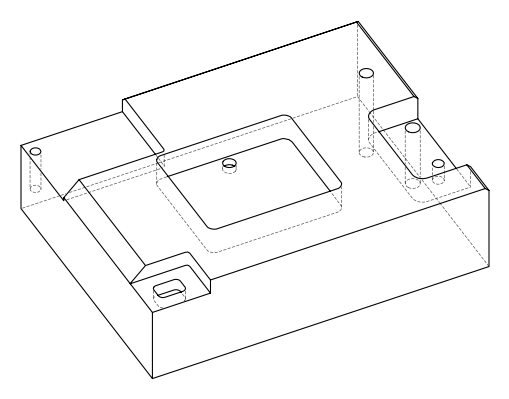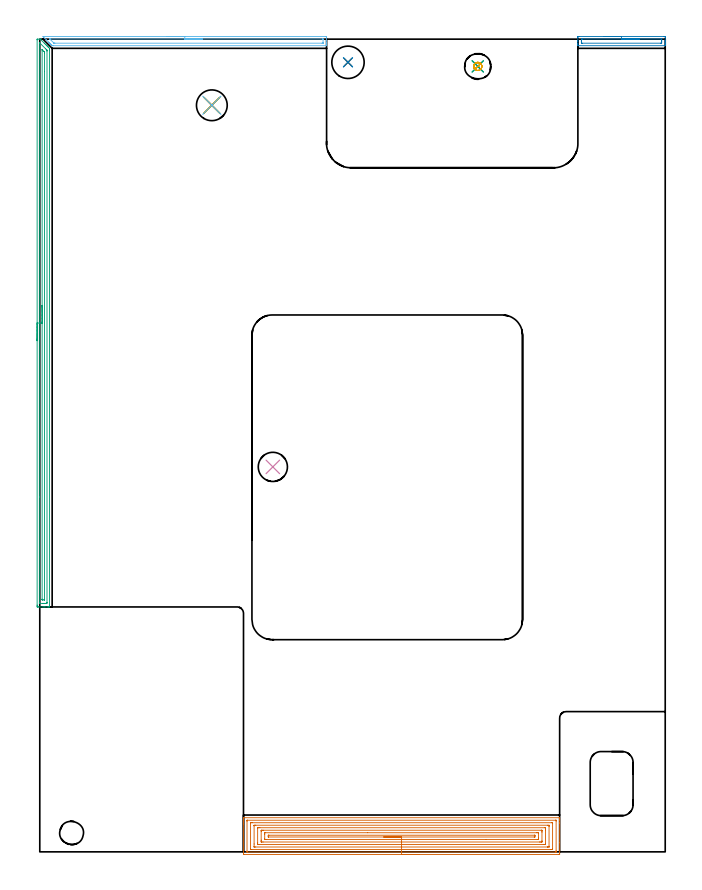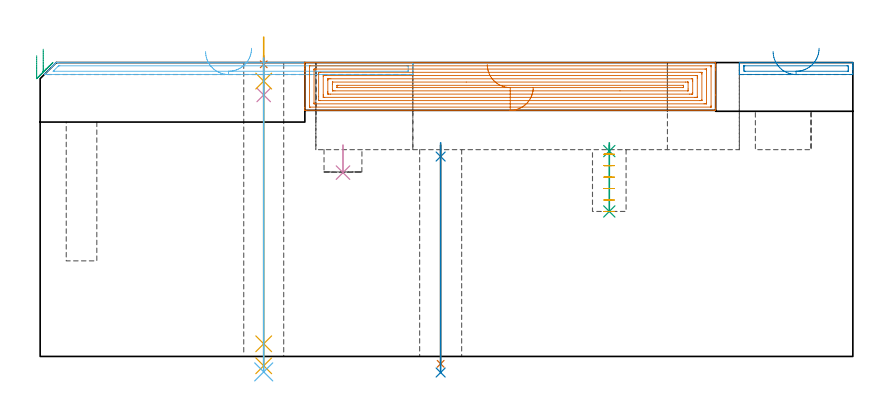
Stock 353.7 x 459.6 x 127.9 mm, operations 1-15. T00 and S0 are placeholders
(PLAN: 21 operations, 14 tool changes, 271 min)
(1 SPOT_DRILL | STEP1HOLE | NXT0321_9005460120000 | 0.03 min | 5 mm3)
(2 SPOT_DRILL_1 | STEP1HOLE_1 | NXT0321_9005460120000 | 0.06 min | 4449 mm3)
(3 SPOT_DRILL_2 | STEP1POCKET | NXT0321_9005460120000 | 0.04 min | 4185 mm3)
(4 DRILL_BLIND_HOLE_INTO_CENTER | STEP1HOLE | NXT0301_065 | 0.07 min | 888 mm3)
(5 GUN_DRILL_THROUGH_HOLE | STEP1HOLE | UGT0307_008 | 0.69 min | 11202 mm3)
(6 DRILL_TO_ENLARGE_THROUGH_HOLE | STEP1HOLE | UGT0301_245 | 0.55 min | 18254 mm3)
(7 DRILL_THROUGH_HOLE_INTO_CENTER | STEP1HOLE_1 | NXT0301_065 | 0.39 min | 6071 mm3)
(8 DRILL_TO_ENLARGE_THROUGH_HOLE_1 | STEP1HOLE_1 | UGT0301_252 | 0.41 min | 23051 mm3)
(9 DRILL_BLIND_HOLE_INTO_CENTER_1 | STEP1POCKET | NXT0301_128 | 0.12 min | 2997 mm3)
(10 INDEXABLE_INSERT_DRILL_BLIND_HOLE_FROM_SOLID | STEP1POCKET_2 | NXT0302_004 | 0.06 min | 10173 mm3)
(11 MILL_ROUGH_BLIND_HOLE_CONTOUR | STEP1POCKET | NXT0201_010 | Spiral | 0.6 min | 3112 mm3)
(12 AREA_MILL | FG_CHAMFER_SURFACE | UGT0205_001 | 2.72 min | 2237 mm3)
(13 AREA_MILL_1 | FG_CHAMFER_SURFACE_1 | UGT0205_001 | 11.72 min | 42123 mm3)
(14 AREA_MILL_2 | FG_CHAMFER_SURFACE_2 | UGT0205_001 | 0.98 min | 713 mm3)
(15 AREA_MILL_3 | FG_CHAMFER_SURFACE_3 | UGT0205_001 | 7.85 min | 7912 mm3)
(16 MILL_CORNER_NOTCH_RECTANGULAR | CORNER_NOTCH_RECTANGULAR | NXT0201_008 | Follow Part, ap 1.5, ae 75% | 150.14 min | 411328 mm3)
(17 MILL_CORNER_NOTCH_RECTANGULAR_1 | CORNER_NOTCH_RECTANGULAR_1 | NXT0201_008 | Follow Part, ap 1.5, ae 75% | 40.67 min | 98591 mm3)
(18 MILL_RECTANGULAR_POCKET | POCKET_RECTANGULAR_STRAIGHT | UGT0201_094 | Follow Part, ap 5, ae 75% | 30.21 min | 1052492 mm3)
(19 MILL_RECTANGULAR_POCKET_1 | POCKET_RECTANGULAR_STRAIGHT_1 | NXT0201_011 | Follow Part, ap 3, ae 75% | 1.81 min | 14127 mm3)
(20 MILL_SLOT | SLOT_PARTIAL_RECTANGULAR | UGT0201_094 | Follow Part, ap 5, ae 75% | 20.71 min | 372564 mm3)
(21 MILL_BLIND_HOLE_FROM_SOLID_MATERIAL | STEP1POCKET_1 | NXT0201_010 | Spiral | 1.24 min | 8379 mm3)
(TOOL NXT0321_9005460120000 | NC Spot Drill, 142deg, 12mm, Carbide, Uncoated | D12 PA142 FL30 Z2)
(TOOL NXT0301_065 | Carbide Drill 9.4mm [860.1-0940-075A1-MM 2214] | D9.4 PA140 FL98 Z2)
(TOOL UGT0307_008 | Gun Drill 11 mm | D11 PA130 FL24 Z1)
(TOOL UGT0301_245 | Twist Drill 17.4 mm | D17.4 PA118 FL130 Z2)
(TOOL UGT0301_252 | Twist Drill 18.3 mm | D18.3 PA118 FL135 Z2)
(TOOL NXT0301_128 | Carbide Drill 12mm [861.1-1200-036A1-GP GC34] | D12 PA150 FL37.4 Z2)
(TOOL NXT0302_004 | Index. Insert Drill 16.5mm [880-D1650L20-05] | D16.5 PA176 FL83 Z2)
(TOOL NXT0201_010 | ENDMILL 10mm [2P460-1000-NA 1630] | D10 FL30 Z6)
(TOOL UGT0205_001 | Chamfer Mill 20 x 3 x 45 deg. | D20 FL50 Z2)
(TOOL NXT0201_008 | ENDMILL 6mm [2P460-0600-NA 1630] | D6 FL26 Z6)
(TOOL UGT0201_094 | End mill 20 mm | D20 FL38 Z4)
(TOOL NXT0201_011 | ENDMILL 12mm [2P460-1200-NA 1630] | D12 FL38 Z6)
(OP 1 SPOT_DRILL)
G17 G21 G94 G90
T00 M6
G54
G17 G0 G90 X97.3 Y422.2 S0 M3
G43 Z137.9 H0
G94 G81 G98 Z127.151 F250. R130.9
G80
M5
M2
(OP 2 SPOT_DRILL_1)
G17 G21 G94 G90
T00 M6
G54
G17 G0 G90 X174.3 Y446.5 S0 M3
G43 Z137.9 H0
G94 G81 G98 Z87. F250. R93.
G80
M5
M2
(OP 3 SPOT_DRILL_2)
G17 G21 G94 G90
T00 M6
G54
G17 G0 G90 X247.7 Y444.2 S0 M3
G43 Z137.9 H0
G94 G81 G98 Z89.372 F250. R93.
G80
M5
M2
(OP 4 DRILL_BLIND_HOLE_INTO_CENTER)
G17 G21 G94 G90
T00 M6
G54
G17 G0 G90 X97.3 Y422.2 S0 M3
G43 Z137.9 H1
G94 G81 G98 Z113.8 F250. R129.9
G80
M5
M2
(OP 5 GUN_DRILL_THROUGH_HOLE)
G17 G21 G94 G90
T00 M6
G54
G17 G0 G90 X97.3 Y422.2 M8
G43 Z138.993 H0
S716 M3
G94 G1 Z119.835 F125. M26
G4 X.084
Z5.5 F250.
G4 X.084
Z-4.065 F125.
G4 X.084
M5
M9
G0 Z138.993
M2
(OP 6 DRILL_TO_ENLARGE_THROUGH_HOLE)
G17 G21 G94 G90
T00 M6
G54
G17 G0 G90 X97.3 Y422.2 S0 M3
G43 Z137.9 H0
G94 G73 G98 Z-6.727 F250. Q16.828 R129.9
G80
M5
M2
(OP 7 DRILL_THROUGH_HOLE_INTO_CENTER)
G17 G21 G94 G90
T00 M6
G54
G17 G0 G90 X174.3 Y446.5 S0 M3
G43 Z137.9 H1
G94 G73 G98 Z-3.211 F250. Q9.321 R92.
G80
M5
M2
(OP 8 DRILL_TO_ENLARGE_THROUGH_HOLE_1)
G17 G21 G94 G90
T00 M6
G54
G17 G0 G90 X174.3 Y446.5 S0 M3
G43 Z137.9 H0
G94 G73 G98 Z-6.998 F250. Q16.166 R92.
G80
M5
M2
(OP 9 DRILL_BLIND_HOLE_INTO_CENTER_1)
G17 G21 G94 G90
T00 M6
G54
G17 G0 G90 X247.7 Y444.2 S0 M3
G43 Z137.9 H1
G94 G81 G98 Z63.1 F250. R92.
G80
M5
M2
(OP 10 INDEXABLE_INSERT_DRILL_BLIND_HOLE_FROM_SOLID)
G17 G21 G94 G90
T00 M6
G54
G17 G0 G90 X131.8 Y217.7 S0 M3
G43 Z137.9 H1
G94 G81 G98 Z80. F250. R92.
G80
M5
M2
(OP 11 MILL_ROUGH_BLIND_HOLE_CONTOUR)
G17 G21 G94 G90
T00 M6
G54
G17 G0 G90 X247.7 Y444.2 S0 M3
G43 Z137.9 H1
Z88.017
G94 G3 X247.958 Y446.242 R1.037 F250.
X245.472 Y444.772 R2.042
X247.128 Y441.972 R2.3
X245.472 Y444.772 R-2.3
X246.3 Y443.372 R1.15
X247.7 Y444.2 R1.15
G0 Z83.033
G3 X247.958 Y446.242 R1.037
X245.472 Y444.772 R2.042
X247.128 Y441.972 R2.3
X245.472 Y444.772 R-2.3
X246.3 Y443.372 R1.15
X247.7 Y444.2 R1.15
G0 Z78.05
G3 X247.958 Y446.242 R1.037
X245.472 Y444.772 R2.042
X247.128 Y441.972 R2.3
X245.472 Y444.772 R-2.3
X246.3 Y443.372 R1.15
X247.7 Y444.2 R1.15
G0 Z73.067
G3 X247.958 Y446.242 R1.037
X245.472 Y444.772 R2.042
X247.128 Y441.972 R2.3
X245.472 Y444.772 R-2.3
X246.3 Y443.372 R1.15
X247.7 Y444.2 R1.15
G0 Z68.083
G3 X247.958 Y446.242 R1.037
X245.472 Y444.772 R2.042
X247.128 Y441.972 R2.3
X245.472 Y444.772 R-2.3
X246.3 Y443.372 R1.15
X247.7 Y444.2 R1.15
G0 Z63.1
G3 X247.958 Y446.242 R1.037
X245.472 Y444.772 R2.042
X247.128 Y441.972 R2.3
X245.472 Y444.772 R-2.3
X246.3 Y443.372 R1.15
X247.7 Y444.2 R1.15
G0 Z137.9
M5
M2
(OP 12 AREA_MILL)
G17 G21 G94 G90
T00 M6
G54
G17 G0 G90 X72. Y461.1 S1061 M3
G43 Z137.9 H0
Z132.7
G94 G1 X72.038 Z131.828 F250.
X72.152 Z130.964
X72.341 Z130.112
X72.603 Z129.28
X72.937 Z128.474
X73.34 Z127.7
X73.809 Z126.964
X74.34 Z126.272
X74.929 Z125.629
X75.572 Z125.04
X76.264 Z124.509
X77. Z124.04
X77.774 Z123.637
X78.58 Z123.303
X79.412 Z123.041
X80.264 Z122.852
X81.128 Z122.738
X82. Z122.7
X161.572 Y461.099 Z122.701
X161.98 Y461.096 Z122.702
X162.19 Y461.092 Z122.705
X162.2 Y460.695 Z123.101
Y458.939 Z124.855
Y457.538 Z126.258
Y457.183 Z126.612
Y456.472 Z127.328
Y456.228 Z127.572
X162.198 Y456.062 Z127.731
X162.19 Y455.902 Z127.889
X162.019 Y455.9 Z127.9
X7.792
X6.998 Y455.906 Z127.891
X6.98 Y455.92 Z127.877
X6.898 Y456. Z127.797
X6.593 Y456.305 Z127.491
X6.451 Y456.447 Z127.35
X6.3 Y456.598 Z127.199
X6.154 Y456.744 Z127.052
X6.004 Y456.895 Z126.903
X5.869 Y457.03 Z126.768
X5.715 Y457.183 Z126.612
X5.557 Y457.342 Z126.456
X5.438 Y457.461 Z126.337
X5.276 Y457.622 Z126.173
X5.11 Y457.789 Z126.009
X5.007 Y457.892 Z125.906
X3.713 Y459.186 Z124.612
X2.205 Y460.695 Z123.105
X1.981 Y460.921 Z122.879
X1.819 Y461.093 Z122.707
X1.981 Y461.1 Z122.7
X82.
Y459.686 Z124.114
X159.784 Y459.685 Z124.115
X159.919 Y459.684 Z124.116
X160.146 Y459.679 Z124.121
X160.191 Y459.675 Z124.125
X160.195 Y459.643 Z124.157
X160.197 Y459.609 Z124.191
X160.2 Y459.409 Z124.391
X160.199 Y457.516 Z126.284
X160.198 Y457.407 Z126.393
X160.193 Y457.335 Z126.465
X160.19 Y457.32 Z126.48
X160.186 Y457.318 Z126.482
X160.164 Y457.316 Z126.484
X159.784 Y457.314 Z126.486
X159.65
X8.552 Y457.315 Z126.485
X8.173 Y457.319 Z126.481
X8.079 Y457.321 Z126.479
X8.033 Y457.328 Z126.472
X7.97 Y457.388 Z126.412
X7.793 Y457.559 Z126.241
X6.004 Y459.346 Z124.454
X5.75 Y459.604 Z124.196
X5.701 Y459.657 Z124.143
X5.685 Y459.677 Z124.123
X5.692 Y459.679 Z124.121
X5.752 Y459.681 Z124.119
X6.004 Y459.685 Z124.115
X6.138 Y459.686 Z124.114
X82.
X82.872 Z124.152
X83.737 Z124.266
X84.588 Z124.455
X85.42 Z124.717
X86.226 Z125.051
X87. Z125.454
X87.736 Z125.923
X88.428 Z126.454
X89.071 Z127.043
X89.66 Z127.686
X90.192 Z128.379
X90.66 Z129.114
X91.063 Z129.888
X91.397 Z130.694
X91.659 Z131.526
X91.848 Z132.378
X91.962 Z133.243
X92. Z134.114
G0 Z137.9
M5
M2
(OP 13 AREA_MILL_1)
G17 G21 G94 G90
T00 M6
G54
G17 G0 G90 X214.6 Y-1.5 S1061 M3
G43 Z137.9 H0
Z117.1
G94 G1 X214.562 Z116.228 F250.
X214.448 Z115.364
X214.259 Z114.512
X213.997 Z113.68
X213.663 Z112.874
X213.26 Z112.1
X212.792 Z111.364
X212.26 Z110.672
X211.671 Z110.029
X211.028 Z109.44
X210.336 Z108.908
X209.6 Z108.44
X208.826 Z108.037
X208.02 Z107.703
X207.188 Z107.441
X206.336 Z107.252
X205.472 Z107.138
X204.6 Z107.1
X115.805
X115.218 Y-1.494 Z107.104
X115.207 Y-1.491 Z107.106
X115.203 Y-0.907 Z107.69
X115.2 Y-0.303 Z108.294
Y15.428 Z124.023
Y16.032 Z124.627
Y16.607 Z125.204
Y16.924 Z125.52
Y17.499 Z126.095
Y17.816 Z126.411
Y18.449 Z127.049
Y18.878 Z127.478
X115.203 Y19.248 Z127.84
X115.205 Y19.281 Z127.872
X115.21 Y19.305 Z127.895
X115.355 Y19.3 Z127.9
X293.841
X293.99 Y19.297 Z127.888
X293.993 Y19.25 Z127.841
X294. Y18.878 Z127.478
Y18.45 Z127.049
Y17.816 Z126.411
Y16.607 Z125.204
Y16.032 Z124.627
Y5.175 Z113.772
Y-0.62 Z107.977
X293.998 Y-0.907 Z107.69
X293.993 Y-1.492 Z107.106
X293.982 Y-1.494 Z107.104
X293.395 Y-1.5 Z107.1
X204.6
Y-0.086 Z108.514
X117.519
X117.379 Y-0.085 Z108.515
X117.286 Y-0.082 Z108.518
X117.217 Y-0.079 Z108.521
X117.21 Y-0.069 Z108.531
X117.206 Y-0.016 Z108.584
X117.201 Y0.373 Z108.973
Y17.313 Z125.913
X117.207 Y17.816 Z126.416
X117.21 Y17.862 Z126.462
X117.222 Y17.879 Z126.479
X117.309 Y17.882 Z126.482
X117.449 Y17.885 Z126.485
X291.68 Y17.886 Z126.486
X291.821 Y17.885 Z126.485
X291.914 Y17.882 Z126.482
X291.983 Y17.879 Z126.479
X291.99 Y17.869 Z126.469
X291.993 Y17.816 Z126.416
X291.999 Y17.427 Z126.027
Y0.487 Z109.087
X291.993 Y-0.016 Z108.584
X291.99 Y-0.062 Z108.538
X291.979 Y-0.079 Z108.521
X291.891 Y-0.082 Z108.518
X291.751 Y-0.085 Z108.515
X204.6 Y-0.086 Z108.514
Y1.328 Z109.928
X119.814 Y1.329 Z109.929
X119.375 Y1.331 Z109.931
X119.229 Y1.333 Z109.933
X119.212 Y1.335 Z109.935
X119.207 Y1.384 Z109.984
X119.202 Y1.477 Z110.077
X119.201 Y1.593 Z110.193
X119.2 Y1.768 Z110.368
X119.201 Y16.032 Z124.632
X119.202 Y16.205 Z124.805
X119.21 Y16.381 Z124.981
X119.219 Y16.465 Z125.065
X119.265 Y16.467 Z125.067
X119.375 Y16.469 Z125.069
X119.828 Y16.471 Z125.071
X120.267
X289.386
X289.825 Y16.469 Z125.069
X289.971 Y16.467 Z125.067
X289.988 Y16.465 Z125.065
X289.993 Y16.416 Z125.016
X289.998 Y16.323 Z124.923
X289.999 Y16.207 Z124.807
X290. Y16.032 Z124.632
X289.999 Y1.768 Z110.368
X289.998 Y1.595 Z110.195
X289.99 Y1.419 Z110.019
X289.981 Y1.335 Z109.935
X289.935 Y1.333 Z109.933
X289.825 Y1.33 Z109.93
X289.372 Y1.329 Z109.929
X288.933 Y1.328 Z109.928
X204.6
Y2.743 Z111.343
X121.968
X121.238 Y2.75 Z111.35
X121.21 Y2.759 Z111.359
X121.205 Y2.805 Z111.405
X121.202 Y2.905 Z111.505
X121.2 Y4.442 Z113.042
Y14.675 Z123.275
X121.202 Y14.887 Z123.487
X121.205 Y14.994 Z123.594
X121.21 Y15.042 Z123.642
X121.249 Y15.051 Z123.651
X122.052 Y15.057 Z123.657
X122.136
X287.232
X287.962 Y15.05 Z123.65
X287.99 Y15.041 Z123.641
X287.995 Y14.995 Z123.595
X287.998 Y14.895 Z123.495
X288. Y14.693 Z123.293
Y14.29 Z122.89
Y3.125 Z111.725
X287.998 Y2.912 Z111.512
X287.995 Y2.806 Z111.406
X287.99 Y2.758 Z111.358
X287.951 Y2.749 Z111.349
X287.148 Y2.743 Z111.343
X287.065
X204.6
Y4.157 Z112.757
X123.837 Y4.158 Z112.758
X123.226 Y4.161 Z112.761
X123.217 Y4.163 Z112.763
X123.206 Y4.18 Z112.78
X123.203 Y4.442 Z113.042
X123.2 Y5.078 Z113.678
Y5.334 Z113.934
X123.201 Y13.358 Z121.958
X123.203 Y13.517 Z122.117
X123.207 Y13.596 Z122.196
X123.209 Y13.63 Z122.23
X123.267 Y13.636 Z122.236
X123.554 Y13.64 Z122.24
X123.837 Y13.642 Z122.242
X124.444 Y13.643 Z122.243
X285.363 Y13.642 Z122.242
X285.974 Y13.639 Z122.239
X285.983 Y13.637 Z122.237
X285.994 Y13.62 Z122.22
X285.997 Y13.358 Z121.958
X286. Y12.722 Z121.322
Y12.466 Z121.066
X285.999 Y4.442 Z113.042
X285.997 Y4.283 Z112.883
X285.994 Y4.204 Z112.804
X285.991 Y4.17 Z112.77
X285.934 Y4.164 Z112.764
X285.646 Y4.159 Z112.759
X285.363 Y4.158 Z112.758
X284.757 Y4.157 Z112.757
X204.6
Y5.571 Z114.171
X126.276
X125.621 Y5.574 Z114.174
X125.294 Y5.576 Z114.176
X125.221 Y5.578 Z114.178
X125.21 Y5.664 Z114.264
X125.203 Y5.808 Z114.408
X125.201 Y6.225 Z114.825
X125.2 Y6.646 Z115.246
X125.201 Y11.575 Z120.175
X125.203 Y11.992 Z120.592
X125.21 Y12.135 Z120.735
X125.221 Y12.222 Z120.822
X125.294 Y12.224 Z120.824
X125.621 Y12.227 Z120.827
X125.859 Y12.228 Z120.828
X126.514 Y12.229 Z120.829
X283.579 Y12.228 Z120.828
X283.819 Y12.226 Z120.826
X283.94 Y12.222 Z120.822
X283.99 Y12.219 Z120.819
X283.992 Y12.19 Z120.79
X283.998 Y12.047 Z120.647
X284. Y11.575 Z120.175
Y11.154 Z119.754
X283.999 Y6.225 Z114.825
X283.997 Y5.808 Z114.408
X283.99 Y5.664 Z114.264
X283.979 Y5.578 Z114.178
X283.906 Y5.576 Z114.176
X283.579 Y5.573 Z114.173
X283.341 Y5.571 Z114.171
X282.686
X204.6
Y6.985 Z115.585
X128.299
X127.537 Y6.986 Z115.586
X127.406 Y6.989 Z115.589
X127.276 Y6.992 Z115.592
X127.21 Y6.999 Z115.599
X127.206 Y7.048 Z115.648
X127.203 Y7.117 Z115.717
X127.2 Y7.322 Z115.922
Y9.997 Z118.597
X127.205 Y10.683 Z119.283
X127.208 Y10.785 Z119.385
X127.21 Y10.806 Z119.406
X127.232 Y10.809 Z119.409
X127.277 Y10.812 Z119.412
X127.406 Y10.814 Z119.414
X185.442 Y10.815 Z119.415
X280.901
X281.663 Y10.813 Z119.413
X281.794 Y10.811 Z119.411
X281.924 Y10.808 Z119.408
X281.99 Y10.801 Z119.401
X281.994 Y10.752 Z119.352
X281.997 Y10.683 Z119.283
X282. Y10.477 Z119.077
Y7.803 Z116.403
X281.995 Y7.117 Z115.717
X281.992 Y7.014 Z115.614
X281.99 Y6.994 Z115.594
X281.968 Y6.991 Z115.591
X281.923 Y6.988 Z115.588
X281.794 Y6.986 Z115.586
X252.371 Y6.985 Z115.585
X204.6
Y8.4 Z117.
X129.348
X129.295 Y8.402 Z117.002
X129.241 Y8.406 Z117.006
X129.21 Y8.413 Z117.013
X129.208 Y8.461 Z117.061
X129.2 Y8.891 Z117.491
X129.208 Y9.341 Z117.941
X129.21 Y9.39 Z117.99
X129.283 Y9.394 Z117.994
X129.416 Y9.398 Z117.998
X129.583 Y9.4 Z118.
X279.852
X279.905 Y9.398 Z117.998
X279.959 Y9.393 Z117.993
X279.99 Y9.387 Z117.987
X279.992 Y9.339 Z117.939
X280. Y8.909 Z117.509
X279.992 Y8.459 Z117.059
X279.99 Y8.41 Z117.01
X279.917 Y8.406 Z117.006
X279.784 Y8.402 Z117.002
X279.617 Y8.4 Z117.
X204.6
X203.728 Z117.038
X202.864 Z117.151
X202.012 Z117.34
X201.18 Z117.603
X200.374 Z117.936
X199.6 Z118.339
X198.864 Z118.808
X198.172 Z119.339
X197.529 Z119.928
X196.94 Z120.572
X196.408 Z121.264
X195.94 Z122.
X195.537 Z122.773
X195.203 Z123.579
X194.941 Z124.411
X194.752 Z125.263
X194.638 Z126.128
X194.6 Z127.
G0 Z137.9
M5
M2
(OP 14 AREA_MILL_2)
G17 G21 G94 G90
T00 M6
G54
G17 G0 G90 X319. Y461.1 S1061 M3
G43 Z137.9 H0
Z132.7
G94 G1 X319.038 Z131.828 F250.
X319.152 Z130.964
X319.341 Z130.112
X319.603 Z129.28
X319.937 Z128.474
X320.34 Z127.7
X320.808 Z126.964
X321.34 Z126.272
X321.929 Z125.629
X322.572 Z125.04
X323.264 Z124.509
X324. Z124.04
X324.774 Z123.637
X325.58 Z123.303
X326.412 Z123.041
X327.264 Z122.852
X328.128 Z122.738
X329. Z122.7
X353.095 Y461.099 Z122.701
X353.502 Y461.096 Z122.702
X353.69 Y461.091 Z122.705
X353.7 Y460.695 Z123.1
Y458.939 Z124.855
Y458.373 Z125.424
Y458.061 Z125.735
Y457.495 Z126.301
Y457.183 Z126.612
Y456.558 Z127.241
Y456.188 Z127.612
X353.698 Y456.042 Z127.75
X353.69 Y455.902 Z127.888
X353.541 Y455.9 Z127.9
X304.459
X304.31 Y455.902 Z127.888
X304.302 Y456.042 Z127.75
X304.3 Y456.188 Z127.611
Y456.558 Z127.241
Y457.183 Z126.612
Y458.373 Z125.424
Y458.939 Z124.855
Y460.412 Z123.383
X304.303 Y460.695 Z123.1
X304.31 Y461.091 Z122.705
X304.498 Y461.096 Z122.702
X304.905 Y461.1 Z122.7
X329.
Y459.686 Z124.114
X351.31 Y459.685 Z124.115
X351.445
X351.661 Y459.68 Z124.12
X351.683 Y459.679 Z124.121
X351.69 Y459.669 Z124.131
X351.696 Y459.64 Z124.16
X351.698 Y459.612 Z124.188
X351.7 Y459.434 Z124.366
Y458.939 Z124.861
Y458.556 Z125.244
X351.698 Y458.061 Z125.739
X351.694 Y457.683 Z126.117
X351.68 Y457.321 Z126.479
X351.31 Y457.316 Z126.484
X351.176 Y457.315 Z126.485
X306.69
X306.555
X306.339 Y457.32 Z126.48
X306.317 Y457.321 Z126.479
X306.31 Y457.331 Z126.469
X306.304 Y457.36 Z126.44
X306.302 Y457.388 Z126.412
X306.3 Y457.566 Z126.234
Y458.061 Z125.739
Y458.444 Z125.356
X306.302 Y458.939 Z124.861
X306.306 Y459.317 Z124.483
X306.32 Y459.679 Z124.121
X306.69 Y459.684 Z124.116
X306.824 Y459.685 Z124.115
X329. Y459.686 Z124.114
X329.872 Z124.152
X330.736 Z124.266
X331.588 Z124.455
X332.42 Z124.717
X333.226 Z125.051
X334. Z125.454
X334.736 Z125.923
X335.428 Z126.454
X336.071 Z127.043
X336.66 Z127.686
X337.192 Z128.379
X337.66 Z129.114
X338.063 Z129.888
X338.397 Z130.694
X338.659 Z131.526
X338.848 Z132.378
X338.962 Z133.243
X339. Z134.114
G0 Z137.9
M5
M2
(OP 15 AREA_MILL_3)
G17 G21 G94 G90
T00 M6
G54
G17 G0 G90 X-1.5 Y289.05 S1061 M3
G43 Z137.9 H0
Z130.9
G94 G1 Y289.088 Z130.028 F250.
Y289.202 Z129.164
Y289.391 Z128.312
Y289.653 Z127.48
Y289.987 Z126.674
Y290.39 Z125.9
Y290.858 Z125.164
Y291.39 Z124.472
Y291.979 Z123.829
Y292.622 Z123.24
Y293.314 Z122.709
Y294.05 Z122.24
Y294.824 Z121.837
Y295.63 Z121.503
Y296.462 Z121.241
Y297.314 Z121.052
Y298.178 Z120.938
Y299.05 Z120.9
Y459.195
X-1.496 Y459.427 Z120.904
X-1.491 Y459.597 Z120.905
X-1.417 Y459.599 Z120.979
X-1.078 Y459.6 Z121.317
X0.206 Z122.605
X0.241 Y459.599 Z122.639
X0.293 Y459.596 Z122.69
X0.321 Y459.576 Z122.719
X0.498 Y459.402 Z122.898
X0.622 Y459.278 Z123.021
X2.527 Y457.373 Z124.927
X2.879 Y457.022 Z125.276
X3.367 Y456.533 Z125.767
X3.601 Y456.3 Z125.999
X3.759 Y456.144 Z126.154
X3.911 Y455.99 Z126.309
X4.048 Y455.853 Z126.446
X4.198 Y455.704 Z126.594
X4.344 Y455.557 Z126.742
X4.495 Y455.406 Z126.892
X4.638 Y455.264 Z127.034
X4.777 Y455.124 Z127.175
X4.941 Y454.96 Z127.339
X5.078 Y454.824 Z127.474
X5.386 Y454.513 Z127.783
X5.495 Y454.402 Z127.891
X5.5 Y453.62 Z127.9
Y138.673
X5.493 Y138.51 Z127.893
X5.173 Y138.5 Z127.573
X4.879 Z127.279
X4.198 Z126.593
X2.979 Z125.376
X2.44 Z124.834
X1.83 Z124.225
X-0.808 Z121.589
X-1.078 Y138.502 Z121.319
X-1.302 Y138.505 Z121.095
X-1.492 Y138.51 Z120.905
X-1.495 Y138.696 Z120.903
X-1.499 Y139.12 Z120.901
X-1.5 Y139.549 Z120.9
Y299.05
X-0.086 Z122.314
X-0.085 Y457.079 Z122.315
X-0.079 Y457.513 Z122.321
X-0.043 Y457.484 Z122.357
X0.004 Y457.441 Z122.404
X0.256 Y457.193 Z122.656
X3.319 Y454.131 Z125.719
X3.829 Y453.62 Z126.229
X4.002 Y453.44 Z126.402
X4.063 Y453.375 Z126.463
X4.079 Y453.325 Z126.479
X4.081 Y453.23 Z126.481
X4.085 Y452.841 Z126.485
Y141.022
X4.084 Y140.907 Z126.484
X4.079 Y140.527 Z126.479
X3.711 Y140.508 Z126.111
X3.319 Y140.503 Z125.719
X2.84 Y140.5 Z125.24
X2.44 Z124.84
X1.56 Z123.96
X0.202 Z122.602
X-0.001 Y140.502 Z122.399
X-0.033 Y140.504 Z122.367
X-0.066 Y140.51 Z122.334
X-0.079 Y140.517 Z122.321
X-0.08 Y140.543 Z122.32
X-0.085 Y140.791 Z122.315
X-0.086 Y200.697 Z122.314
Y299.05
X1.328 Z123.728
X1.329 Y452.962 Z123.729
X1.331 Y453.62 Z123.731
X1.332 Y453.653 Z123.732
Y453.654
X1.376 Y453.62 Z123.776
X1.56 Y453.439 Z123.96
X2.274 Y452.726 Z124.674
X2.44 Y452.559 Z124.84
X2.616 Y452.375 Z125.016
X2.658 Y452.331 Z125.058
X2.664 Y452.224 Z125.064
X2.668 Y452.068 Z125.068
X2.671 Y451.833 Z125.071
Y441.327
Y142.694
X2.67 Y142.576 Z125.07
X2.667 Y142.518 Z125.067
X2.665 Y142.511 Z125.065
X2.656 Y142.507 Z125.056
X2.628 Y142.502 Z125.028
X2.44 Y142.501 Z124.84
X1.75 Z124.15
X1.56 Y142.505 Z123.96
X1.371 Y142.51 Z123.771
X1.335 Y142.519 Z123.735
X1.333 Y142.553 Z123.733
X1.33 Y142.615 Z123.73
X1.329 Y142.694 Z123.729
Y142.929
X1.328 Y299.05 Z123.728
Y299.922 Z123.767
Y300.786 Z123.88
Y301.638 Z124.069
Y302.47 Z124.332
Y303.276 Z124.665
Y304.05 Z125.068
Y304.786 Z125.537
Y305.478 Z126.068
Y306.121 Z126.657
Y306.71 Z127.301
Y307.242 Z127.993
Y307.71 Z128.728
Y308.113 Z129.502
Y308.447 Z130.308
Y308.709 Z131.14
Y308.898 Z131.992
Y309.012 Z132.857
Y309.05 Z133.728
G0 Z137.9
M5
M2
